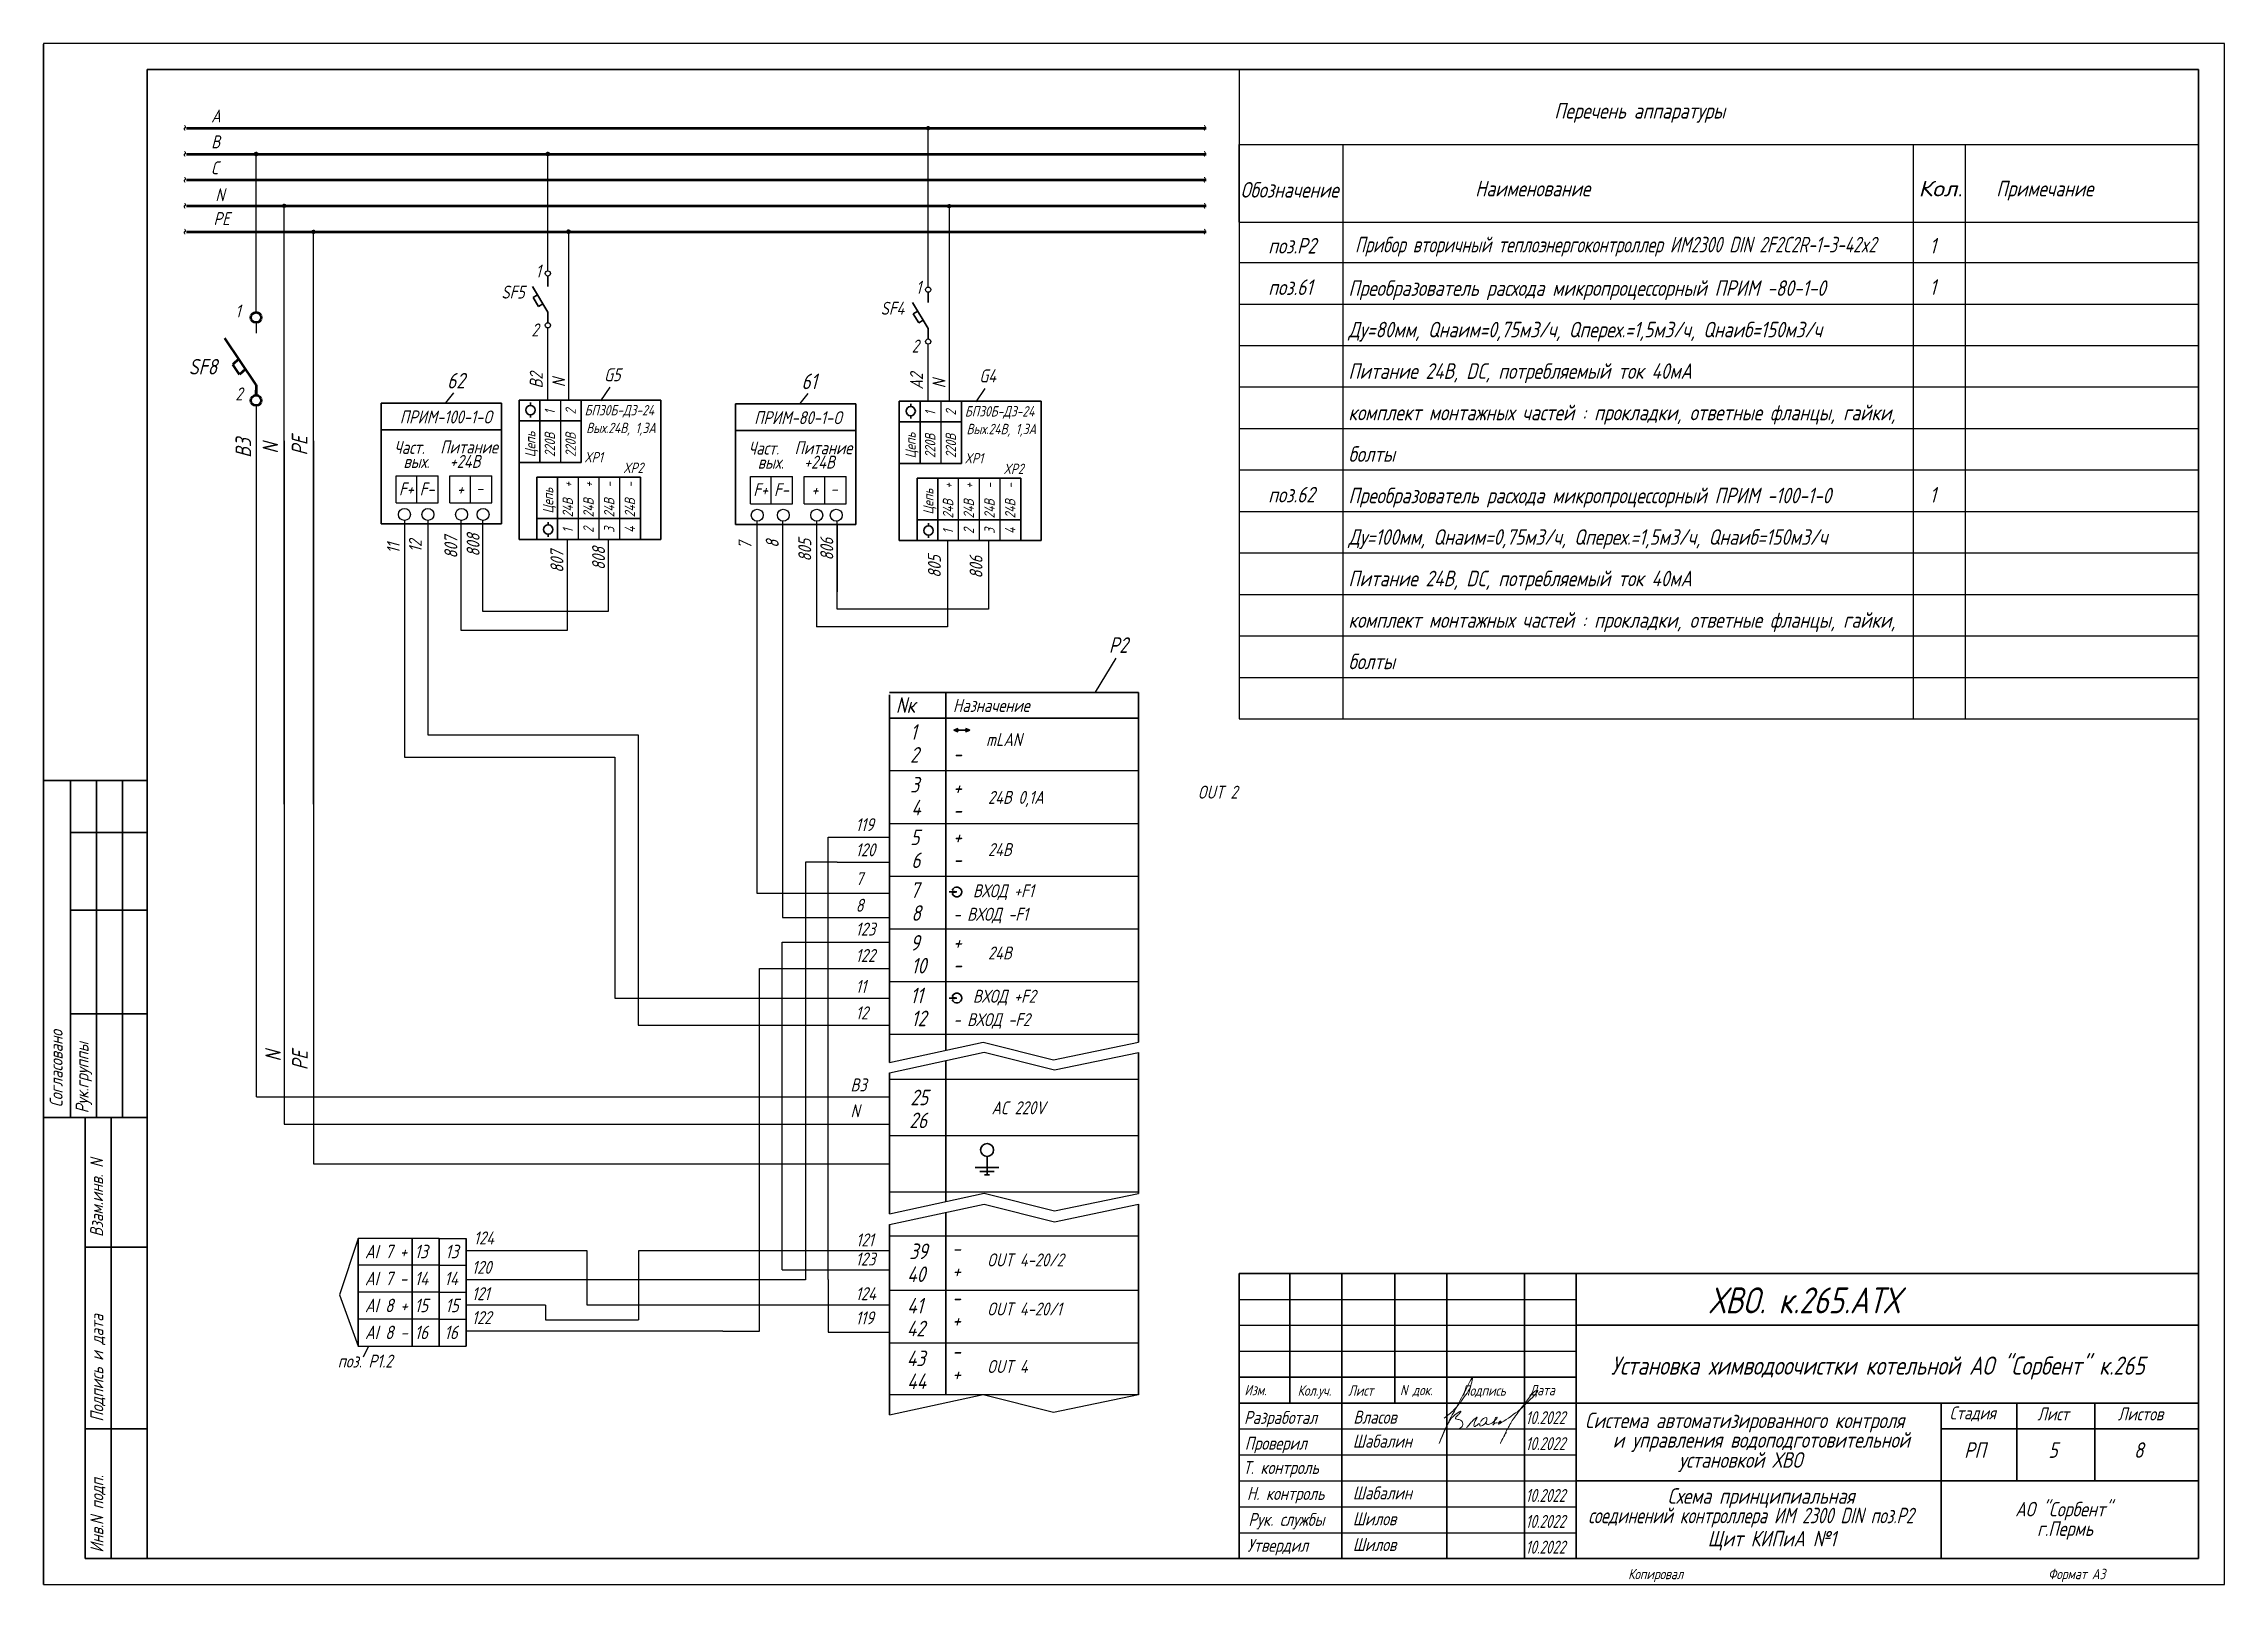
# Model space of a CAD drawing. Header units: millimetres. Extents: x 1131 to 1552, y -622 to -325.
import ezdxf
from ezdxf.enums import TextEntityAlignment as Align

# ---------------------------------------------------------------- set-up
doc = ezdxf.new("R2010")
doc.units = ezdxf.units.MM
doc.layers.add('MAIN', color=7, linetype='Continuous', lineweight=50)
doc.layers.add('Текст', color=7, linetype='Continuous', lineweight=50)
doc.layers.add('АСУТП', color=7, linetype='Continuous')
doc.layers.add('проводка', color=184, linetype='Continuous')
doc.styles.add('GOST тип А', font='GOST_A.TTF', dxfattribs={"oblique": 15})
doc.styles.add('ROMANC', font='GOST_A.TTF', dxfattribs={"height": 2.5})
doc.styles.get("Standard").update_dxf_attribs({"font": 'GOST_A.TTF', "oblique": 15})
doc.styles.add('АСУТП', font='GOST_A.TTF', dxfattribs={"oblique": 15})

# ---------------------------------------------------------------- blocks, each defined once
blk = doc.blocks.new('Власов')
at = {"layer": 'проводка', "lineweight": 18}
for points in [[(-0.58, 2.47), (1.27, 4.07), (2.73, 5.82), (3.82, 7.33), (4.64, 9.02), (4.84, 10.28), (4.04, 8.93), (3.16, 7.2), (1.39, 3.86), (0.52, 2.26), (-1.55, -2.37), (-0.72, -0.35), (0.34, 1.8), (1.73, 3.31), (2.62, 3.78), (2.31, 3.3), (1.91, 2.96), (1.61, 2.44), (2.21, 2.21), (2.85, 1.83), (2.99, 1.4), (2.77, 0.75), (2.36, 0.49), (2.18, 0.43), (2.07, 0.4), (1.98, 0.4)], [(3.73, 0.66), (4.37, 1.39), (4.91, 2.01), (5.22, 2.29), (5.78, 2.66), (5.59, 2.28), (5.16, 1.05), (5.19, 0.9), (5.7, 1.1), (6.25, 1.38), (6.27, 1.2), (6.3, 1.02), (7.02, 1.21), (7.63, 2.13), (7.63, 2.52), (6.76, 2.22), (6.42, 1.7)]]:
    blk.add_spline(points, degree=3, dxfattribs=at)
for points, knots in [([(9.73, 1.6), (9.73, 1.6), (10.28, 1.61), (10.33, 1.73), (10.3, 1.95), (10.1, 1.88), (9.94, 1.44), (9.82, 1.2), (10.65, 1.75), (14.06, 4.01), (14.83, 4.98), (18.2, 8.2), (16.58, 7.61), (15.42, 5.89), (12.84, 2.54), (12.14, 1.35), (11.17, -0.37), (10.2, -2.51), (10.72, -1.41), (10.96, -1), (11.17, -0.6), (11.31, -0.38), (11.4, -0.29)], [5.202172, 5.202172, 5.202172, 5.202172, 5.207482, 5.981017, 6.074049, 6.477149, 7.534813, 8.416864, 10.873297, 16.080912, 19.105162, 21.731982, 23.469351, 25.755203, 29.311429, 34.513333, 38.416271, 38.862024, 39.053994, 43.961574, 49.897464, 51.239132, 51.239132, 51.239132, 51.239132]), ([(7.53, 1.66), (7.5, 1.54), (7.54, 1.28), (8.01, 1.24), (8.83, 1.57), (9.1, 2.08), (9.9, 2.69), (9.43, 2.64), (9.3, 2.52), (9.14, 2.21), (9.04, 1.25), (8.71, 1.13), (8.92, 1.39), (9.3, 1.54), (9.6, 1.6)], [0, 0, 0, 0, 0.614094, 1.118723, 1.807789, 3.045572, 4.744461, 5.191863, 5.576495, 6.389957, 8.441618, 9.345517, 10.182193, 10.758393, 10.758393, 10.758393, 10.758393])]:
    blk.add_open_spline(points, degree=3, knots=knots, dxfattribs=at)

msp = doc.modelspace()

# ---------------------------------------------------------------- linework, layer by layer
at = {"color": 7}
for p, q in [((1551.9, -324.74), (1131.28, -324.74)), ((1131.28, -324.74), (1131.28, -621.87)), ((1551.9, -621.87), (1551.9, -324.74)), ((1131.28, -621.87), (1551.9, -621.87))]:
    msp.add_line(p, q, dxfattribs=at)
at = {"color": 0}
msp.add_line((1131.28, -621.87), (1131.28, -324.87), dxfattribs=at)
at = {"color": 250}
msp.add_line((1131.28, -621.87), (1131.28, -325.05), dxfattribs=at)
for p, q in [((1131.28, -621.87), (1131.28, -325.11)), ((1177.7, -471.4), (1177.7, -356)), ((1183.32, -471.4), (1183.32, -361.04)), ((1172.32, -471.4), (1172.32, -394.55)), ((1208.87, -394), (1210.38, -392.07)), ((1277.21, -394.14), (1278.72, -392.21)), ((1199.28, -413.33), (1199.28, -408.07)), ((1199.28, -408.07), (1207.38, -408.07)), ((1209.63, -413.33), (1209.63, -408.07)), ((1209.63, -408.07), (1217.73, -408.07)), ((1267.63, -413.47), (1267.63, -408.21)), ((1267.63, -408.21), (1275.72, -408.21)), ((1277.98, -413.47), (1277.98, -408.21)), ((1277.98, -408.21), (1286.07, -408.21)), ((1200.88, -416.66), (1200.88, -453.74)), ((1205.38, -416.67), (1205.38, -453.74)), ((1211.8, -437.91), (1211.8, -416.69)), ((1216, -434.25), (1216, -416.69)), ((1232.29, -420.32), (1232.29, -437.91)), ((1240.18, -420.34), (1240.18, -434.25)), ((1284.34, -433.82), (1284.34, -416.82)), ((1305.65, -420.53), (1305.65, -428.83)), ((1313.53, -420.55), (1313.53, -429.21)), ((1305.65, -428.83), (1305.65, -437.23)), ((1313.53, -429.21), (1313.53, -433.82)), ((1240.18, -434.25), (1216, -434.25)), ((1305.65, -437.23), (1280.34, -437.23)), ((1313.53, -433.82), (1284.34, -433.82)), ((1232.29, -437.91), (1211.8, -437.91)), ((1200.88, -453.74), (1200.88, -462.34)), ((1205.38, -453.74), (1205.38, -458.05)), ((1205.38, -458.05), (1245.98, -458.05)), ((1245.98, -458.05), (1245.98, -514.05)), ((1342.43, -454.85), (1294.45, -454.85)), ((1200.88, -462.34), (1241.48, -462.34)), ((1241.48, -462.34), (1241.48, -508.8)), ((1342.43, -465.01), (1294.45, -465.01)), ((1342.43, -475.18), (1294.45, -475.18)), ((1282.59, -477.75), (1294.45, -477.75)), ((1282.59, -524.68), (1282.59, -477.75)), ((1284.34, -482.6), (1278.22, -482.6)), ((1278.22, -482.6), (1278.22, -563.17)), ((1284.34, -482.6), (1294.45, -482.6)), ((1342.43, -485.34), (1294.45, -485.34)), ((1268.82, -488.54), (1294.47, -488.54)), ((1273.82, -493.29), (1294.47, -493.29)), ((1342.43, -495.51), (1294.45, -495.51)), ((1273.75, -498.04), (1294.45, -498.04)), ((1273.75, -561.21), (1273.75, -498.04)), ((1269.34, -503.11), (1294.45, -503.11)), ((1269.34, -573.04), (1269.34, -503.11)), ((1241.48, -508.8), (1294.47, -508.8)), ((1342.43, -505.67), (1294.45, -505.67)), ((1245.98, -514.05), (1294.47, -514.05)), ((1342.43, -515.84), (1294.45, -515.84)), ((1294.45, -521.22), (1312.52, -517.32)), ((1312.52, -517.32), (1326.09, -520.73)), ((1326.09, -520.73), (1342.43, -517.3)), ((1294.45, -523.19), (1312.71, -519.25)), ((1312.71, -519.25), (1326.28, -522.65)), ((1326.28, -522.65), (1342.43, -519.27)), ((1282.59, -563.07), (1282.59, -524.68)), ((1342.43, -524.53), (1294.45, -524.53)), ((1172.32, -527.85), (1294.45, -527.85)), ((1177.68, -533.1), (1294.47, -533.1)), ((1342.43, -535.38), (1294.45, -535.38)), ((1183.33, -540.79), (1294.45, -540.79)), ((1342.43, -546.23), (1294.45, -546.23)), ((1294.45, -550.39), (1312.71, -546.45)), ((1312.71, -546.45), (1326.28, -549.85)), ((1326.28, -549.85), (1342.43, -546.47)), ((1294.45, -552.47), (1312.71, -548.53)), ((1312.71, -548.53), (1326.28, -551.93)), ((1326.28, -551.93), (1342.43, -548.55)), ((1191.97, -555.14), (1188.37, -566.04)), ((1342.43, -554.71), (1294.47, -554.71)), ((1236.11, -557.54), (1212.87, -557.54)), ((1236.11, -568.04), (1236.11, -557.54)), ((1236.11, -568.04), (1236.11, -557.54)), ((1259.5, -557.54), (1246.05, -557.54)), ((1246.05, -557.54), (1246.05, -570.85)), ((1294.45, -557.54), (1259.5, -557.54)), ((1278.22, -563.17), (1212.77, -563.17)), ((1273.75, -561.21), (1294.45, -561.21)), ((1282.59, -563.07), (1282.59, -573.21)), ((1188.37, -566.04), (1191.97, -575.94)), ((1342.43, -565.17), (1294.47, -565.17)), ((1228.08, -568.04), (1212.87, -568.04)), ((1228.08, -568.04), (1228.08, -570.85)), ((1228.08, -570.85), (1246.05, -570.85)), ((1259.5, -568.04), (1236.11, -568.04)), ((1294.45, -568.04), (1259.5, -568.04)), ((1193.94, -575.94), (1192.93, -578.03)), ((1262.27, -573.04), (1212.87, -573.04)), ((1262.27, -573.04), (1269.34, -573.04)), ((1282.59, -573.21), (1294.45, -573.21)), ((1342.43, -575.36), (1294.47, -575.36)), ((1294.45, -589.17), (1312.52, -585.27)), ((1342.41, -585.31), (1294.45, -585.31)), ((1312.52, -585.27), (1326.09, -588.68)), ((1326.09, -588.68), (1342.43, -585.25))]:
    msp.add_line(p, q)
at = {"color": 7, "lineweight": 30}
for p, q in [((1151.28, -616.87), (1151.28, -329.74)), ((1151.28, -329.74), (1546.9, -329.74)), ((1546.9, -329.74), (1546.9, -616.87)), ((1546.9, -616.87), (1151.28, -616.87))]:
    msp.add_line(p, q, dxfattribs=at)
at = {"linetype": 'Continuous'}
for p, q in [((1361.9, -329.74), (1361.9, -359.2)), ((1301.9, -371.69), (1301.9, -341.18)), ((1361.9, -344.2), (1546.9, -344.2)), ((1361.9, -359.2), (1361.9, -344.2)), ((1381.9, -344.2), (1381.9, -454.96)), ((1491.9, -344.2), (1491.9, -454.96)), ((1501.9, -344.2), (1501.9, -454.96)), ((1228.55, -368.56), (1228.55, -346.04)), ((1305.93, -356.18), (1305.93, -393.83)), ((1232.55, -360.63), (1232.55, -393.62)), ((1361.9, -359.2), (1546.9, -359.2)), ((1361.9, -359.2), (1361.9, -454.96)), ((1361.9, -366.96), (1546.9, -366.96)), ((1361.9, -374.96), (1546.9, -374.96)), ((1228.55, -393.62), (1228.55, -379.56)), ((1301.9, -393.83), (1301.9, -382.69)), ((1361.9, -382.96), (1546.9, -382.96)), ((1361.9, -390.96), (1546.9, -390.96)), ((1361.9, -398.96), (1546.9, -398.96)), ((1172.32, -527.85), (1172.32, -401.34)), ((1177.7, -401.34), (1177.68, -533.1)), ((1183.32, -401.34), (1183.33, -540.79)), ((1361.9, -406.96), (1546.9, -406.96)), ((1361.9, -414.96), (1546.9, -414.96)), ((1361.9, -422.96), (1546.9, -422.96)), ((1361.9, -430.96), (1546.9, -430.96)), ((1361.9, -438.96), (1546.9, -438.96)), ((1361.9, -446.96), (1546.9, -446.96)), ((1361.9, -454.96), (1546.9, -454.96)), ((1172.32, -492), (1172.32, -471.4)), ((1177.7, -471.4), (1177.7, -492)), ((1183.32, -471.4), (1183.32, -492))]:
    msp.add_line(p, q, dxfattribs=at)
at = {"lineweight": 30}
for p, q in [((1228.55, -371.56), (1228.55, -369.56)), ((1228.55, -376.56), (1225.55, -371.56)), ((1226.54, -373.21), (1225.68, -373.72)), ((1225.68, -373.72), (1226.71, -375.44)), ((1301.9, -374.69), (1301.9, -372.69)), ((1226.71, -375.44), (1227.57, -374.92)), ((1228.55, -378.56), (1228.55, -376.56)), ((1301.9, -379.69), (1298.9, -374.69)), ((1299.89, -376.33), (1299.03, -376.85)), ((1299.03, -376.85), (1300.06, -378.56)), ((1300.06, -378.56), (1300.92, -378.05)), ((1301.9, -381.69), (1301.9, -379.69)), ((1225.17, -393.98), (1225.17, -394.51)), ((1298.52, -394.19), (1298.52, -394.72)), ((1225.17, -396.31), (1225.17, -396.84)), ((1298.52, -396.52), (1298.52, -397.04)), ((1228.61, -417.54), (1228.61, -417.01)), ((1228.61, -419.86), (1228.61, -419.34)), ((1301.96, -417.74), (1301.96, -417.22)), ((1301.96, -420.07), (1301.96, -419.54)), ((1294.45, -521.22), (1294.45, -450.35)), ((1306.85, -457.12), (1307.67, -456.8)), ((1306.85, -457.12), (1309.51, -457.12)), ((1306.85, -457.12), (1307.67, -457.44)), ((1309.9, -457.12), (1307.25, -457.12)), ((1309.9, -457.12), (1309.08, -456.8)), ((1309.9, -457.12), (1309.08, -457.44)), ((1305.96, -488.33), (1307.42, -488.33)), ((1307.42, -488.33), (1306.61, -488.17)), ((1306.61, -488.17), (1306.61, -488.49)), ((1307.42, -488.33), (1306.61, -488.49)), ((1305.96, -508.81), (1307.42, -508.81)), ((1307.42, -508.81), (1306.61, -508.64)), ((1306.61, -508.64), (1306.61, -508.97)), ((1307.42, -508.81), (1306.61, -508.97)), ((1294.45, -540.15), (1294.45, -523.19)), ((1294.45, -550.39), (1294.45, -538.69)), ((1313.26, -541.49), (1310.97, -541.49)), ((1313.26, -542.23), (1311.86, -542.23)), ((1313.26, -539.35), (1313.26, -541.49)), ((1313.26, -541.49), (1313.26, -542.92)), ((1313.26, -541.49), (1315.54, -541.49)), ((1313.26, -542.23), (1314.65, -542.23)), ((1313.26, -542.92), (1312.76, -542.92)), ((1313.26, -542.92), (1313.71, -542.92)), ((1294.45, -589.17), (1294.45, -552.47))]:
    msp.add_line(p, q, dxfattribs=at)
at = {"linetype": 'Continuous', "lineweight": 30}
for p, q in [((1222.98, -393.51), (1222.98, -420.34)), ((1250.33, -393.51), (1222.98, -393.51)), ((1250.33, -420.34), (1250.33, -393.51)), ((1296.33, -393.71), (1296.33, -420.55)), ((1323.68, -393.71), (1296.33, -393.71)), ((1323.68, -420.55), (1323.68, -393.71)), ((1222.98, -420.34), (1250.33, -420.34)), ((1296.33, -420.55), (1323.68, -420.55))]:
    msp.add_line(p, q, dxfattribs=at)
at = {"lineweight": 30, "ltscale": 0.5}
for p, q in [((1222.98, -393.51), (1222.98, -405.51)), ((1226.98, -393.51), (1226.98, -405.51)), ((1234.98, -393.51), (1234.98, -405.51)), ((1296.33, -393.71), (1296.33, -405.71)), ((1300.33, -393.71), (1300.33, -405.71)), ((1308.33, -393.71), (1308.33, -405.71)), ((1222.98, -397.51), (1234.98, -397.51)), ((1296.33, -397.71), (1308.33, -397.71)), ((1222.98, -405.51), (1234.98, -405.51)), ((1296.33, -405.71), (1308.33, -405.71)), ((1226.42, -420.34), (1226.42, -408.34)), ((1226.42, -408.34), (1246.42, -408.34)), ((1230.42, -420.34), (1230.42, -408.34)), ((1246.42, -420.34), (1246.42, -408.34)), ((1299.77, -420.55), (1299.77, -408.55)), ((1299.77, -408.55), (1319.77, -408.55)), ((1303.77, -420.55), (1303.77, -408.55)), ((1319.77, -420.55), (1319.77, -408.55)), ((1226.42, -416.34), (1246.42, -416.34)), ((1299.77, -416.55), (1319.77, -416.55)), ((1294.45, -449.85), (1342.43, -449.85)), ((1305.33, -449.85), (1305.33, -518.87)), ((1342.43, -449.85), (1342.43, -517.3)), ((1294.45, -454.85), (1342.43, -454.85)), ((1305.33, -520.84), (1305.33, -540.74)), ((1342.43, -519.27), (1342.43, -539.16)), ((1342.43, -538.2), (1342.43, -546.47)), ((1305.33, -539.78), (1305.33, -548.04)), ((1305.33, -550.12), (1305.33, -585.31)), ((1342.43, -548.55), (1342.43, -585.31))]:
    msp.add_line(p, q, dxfattribs=at)
at = {"ltscale": 0.5}
for p, q in [((1230.98, -393.51), (1230.98, -405.51)), ((1304.33, -393.71), (1304.33, -405.71)), ((1234.42, -420.34), (1234.42, -408.34)), ((1242.42, -420.34), (1242.42, -408.34)), ((1307.77, -420.55), (1307.77, -408.55)), ((1315.77, -420.55), (1315.77, -408.55))]:
    msp.add_line(p, q, dxfattribs=at)
at = {"lineweight": -3, "ltscale": 0.5}
for p, q in [((1238.42, -420.34), (1238.42, -408.34)), ((1311.77, -420.55), (1311.77, -408.55))]:
    msp.add_line(p, q, dxfattribs=at)
at = {"color": 7, "linetype": 'Continuous'}
msp.add_line((1338.08, -443.24), (1334.08, -449.81), dxfattribs=at)
at = {"color": 0, "linetype": 'ByBlock', "lineweight": 30}
for p, q in [((1361.9, -561.9), (1361.9, -616.85)), ((1497.28, -616.85), (1497.28, -586.9)), ((1511.9, -601.9), (1511.9, -586.9)), ((1526.9, -601.9), (1526.9, -586.9)), ((1497.28, -591.9), (1546.9, -591.9))]:
    msp.add_line(p, q, dxfattribs=at)
at = {"color": 0, "linetype": 'Continuous', "lineweight": 30}
for p, q in [((1361.9, -561.9), (1546.9, -561.9)), ((1371.65, -561.9), (1371.65, -586.9)), ((1381.65, -561.9), (1381.65, -616.9)), ((1391.9, -561.9), (1391.9, -586.9)), ((1401.9, -561.9), (1401.9, -616.9)), ((1416.9, -561.9), (1416.9, -616.9)), ((1426.9, -561.9), (1426.9, -616.9)), ((1426.9, -571.9), (1546.9, -571.9)), ((1361.9, -581.9), (1426.9, -581.9)), ((1361.9, -586.9), (1546.9, -586.9)), ((1426.9, -601.9), (1546.9, -601.9))]:
    msp.add_line(p, q, dxfattribs=at)
at = {"color": 0, "linetype": 'Continuous'}
for p, q in [((1361.9, -566.9), (1426.9, -566.9)), ((1361.9, -571.9), (1426.9, -571.9)), ((1361.9, -576.9), (1426.9, -576.9)), ((1361.9, -591.9), (1426.9, -591.9)), ((1361.9, -596.9), (1426.9, -596.9)), ((1361.9, -596.9), (1426.9, -596.9)), ((1361.9, -601.9), (1426.9, -601.9)), ((1361.9, -606.9), (1426.9, -606.9)), ((1361.9, -611.9), (1426.9, -611.9))]:
    msp.add_line(p, q, dxfattribs=at)
at = {"lineweight": 50, "ltscale": 0.5}
for centre in [(1301.9, -341.05), (1172.26, -346.02), (1228.55, -346.02), (1177.7, -356.02), (1305.91, -356.09), (1183.32, -361.04), (1232.55, -361.02)]:
    msp.add_circle(centre, 0.208, dxfattribs=at)
for centre, radius in [((1228.55, -369.06), 0.5), ((1301.9, -372.19), 0.5), ((1228.55, -379.06), 0.5), ((1301.9, -382.19), 0.5), ((1200.88, -415.54), 1.15), ((1205.4, -415.54), 1.15), ((1211.89, -415.54), 1.15), ((1216.04, -415.54), 1.15), ((1268.93, -415.68), 1.15), ((1273.95, -415.68), 1.15), ((1280.4, -415.68), 1.15), ((1284.17, -415.68), 1.15)]:
    msp.add_circle(centre, radius)
at = {"linetype": 'Continuous', "lineweight": 30}
for centre in [(1225.17, -395.41), (1298.52, -395.62), (1228.61, -418.44), (1301.96, -418.64)]:
    msp.add_circle(centre, 0.9, dxfattribs=at)
at = {"lineweight": 30}
msp.add_circle((1313.26, -538.1), 1.25, dxfattribs=at)
for centre in [(1307.42, -488.33), (1307.42, -508.81)]:
    msp.add_arc(centre, 0.948, 200.0596, 159.9404, dxfattribs=at)
at = {"layer": 'MAIN', "color": 7, "linetype": 'Continuous', "lineweight": 50}
for p, q in [((1158.84, -341.04), (1355.52, -341.04)), ((1158.84, -346.04), (1355.52, -346.04)), ((1158.84, -351.04), (1355.52, -351.04)), ((1158.84, -356.04), (1355.52, -356.04)), ((1158.84, -361.04), (1355.52, -361.04)), ((1172.26, -390.55), (1166.26, -381.55)), ((1168.94, -385.52), (1167.75, -386.59)), ((1169.05, -388.54), (1167.75, -386.59)), ((1170.25, -387.49), (1169.05, -388.54)), ((1172.26, -390.55), (1172.26, -392.55)), ((1172.26, -392.55), (1172.26, -391.55))]:
    msp.add_line(p, q, dxfattribs=at)
at = {"layer": 'MAIN', "color": 7, "linetype": 'Continuous', "lineweight": -3}
for p, q in [((1172.26, -345.62), (1172.26, -345.62)), ((1172.26, -360.26), (1172.26, -346.04)), ((1172.26, -355.26), (1172.26, -346.04)), ((1172.26, -376.55), (1172.26, -351.04)), ((1172.26, -373.55), (1172.26, -352.62)), ((1177.7, -355.62), (1177.7, -355.62)), ((1183.32, -360.63), (1183.32, -360.63)), ((1172.26, -378.55), (1172.26, -380.55)), ((1240.49, -391.02), (1238.7, -393.63)), ((1312.85, -391.23), (1311.06, -393.84))]:
    msp.add_line(p, q, dxfattribs=at)
at = {"layer": 'MAIN', "color": 7, "linetype": 'Continuous', "lineweight": 30}
for p, q in [((1131.28, -466.86), (1151.28, -466.86)), ((1136.48, -466.86), (1136.48, -531.86)), ((1141.48, -466.86), (1141.48, -531.86)), ((1146.48, -466.86), (1146.48, -531.86)), ((1136.48, -476.86), (1151.28, -476.86)), ((1136.48, -491.86), (1151.28, -491.86)), ((1136.48, -511.86), (1151.28, -511.86)), ((1131.28, -531.86), (1151.28, -531.86)), ((1139.28, -531.87), (1139.28, -556.87)), ((1144.28, -531.87), (1144.28, -616.87)), ((1139.28, -616.87), (1139.28, -556.87)), ((1139.28, -556.87), (1151.28, -556.87)), ((1139.28, -591.87), (1151.28, -591.87)), ((1139.28, -616.87), (1151.28, -616.87))]:
    msp.add_line(p, q, dxfattribs=at)
at = {"layer": 'MAIN', "color": 7, "linetype": 'Continuous', "lineweight": 50}
for centre in [(1172.26, -377.55), (1172.26, -393.55)]:
    msp.add_circle(centre, 1, dxfattribs=at)
at = {"layer": 'АСУТП', "color": 7, "linetype": 'Continuous', "lineweight": 30}
for p, q in [((1196.36, -417.33), (1196.36, -394.08)), ((1196.36, -394.08), (1219.61, -394.08)), ((1219.61, -417.33), (1219.61, -394.08)), ((1264.71, -417.47), (1264.71, -394.22)), ((1264.71, -394.22), (1287.95, -394.22)), ((1287.95, -417.47), (1287.95, -394.22)), ((1196.36, -399.21), (1219.61, -399.21)), ((1264.71, -399.35), (1287.95, -399.35)), ((1196.36, -417.33), (1219.61, -417.33)), ((1264.71, -417.47), (1287.95, -417.47))]:
    msp.add_line(p, q, dxfattribs=at)
at = {"layer": 'АСУТП', "color": 7, "linetype": 'Continuous'}
for p, q in [((1203.28, -413.33), (1203.28, -408.07)), ((1207.38, -413.33), (1207.38, -408.07)), ((1213.63, -413.33), (1213.63, -408.07)), ((1217.73, -413.33), (1217.73, -408.07)), ((1271.63, -413.47), (1271.63, -408.21)), ((1275.72, -413.47), (1275.72, -408.21)), ((1281.98, -413.47), (1281.98, -408.21)), ((1286.07, -413.47), (1286.07, -408.21)), ((1199.28, -413.33), (1203.28, -413.33)), ((1203.28, -413.33), (1207.38, -413.33)), ((1209.63, -413.33), (1213.63, -413.33)), ((1213.63, -413.33), (1217.73, -413.33)), ((1267.63, -413.47), (1271.63, -413.47)), ((1271.63, -413.47), (1275.72, -413.47)), ((1277.98, -413.47), (1281.98, -413.47)), ((1281.98, -413.47), (1286.07, -413.47)), ((1268.82, -416.83), (1268.82, -488.54)), ((1273.82, -416.83), (1273.82, -493.29)), ((1280.34, -416.84), (1280.34, -437.23)), ((1284.34, -417.47), (1284.34, -430.47))]:
    msp.add_line(p, q, dxfattribs=at)
at = {"layer": 'АСУТП', "lineweight": 30, "ltscale": 0.5}
for p, q in [((1191.97, -555.14), (1191.97, -575.94)), ((1202.37, -555.14), (1202.37, -575.94)), ((1212.77, -555.14), (1212.77, -575.94))]:
    msp.add_line(p, q, dxfattribs=at)
at = {"layer": 'АСУТП', "ltscale": 0.5}
for p, q in [((1207.57, -555.14), (1191.97, -555.14)), ((1207.57, -555.14), (1212.77, -555.14)), ((1207.57, -560.34), (1191.97, -560.34)), ((1207.57, -560.34), (1212.77, -560.34)), ((1207.57, -565.54), (1191.97, -565.54)), ((1207.57, -565.54), (1212.77, -565.54)), ((1207.57, -570.74), (1191.97, -570.74)), ((1207.57, -570.74), (1212.77, -570.74))]:
    msp.add_line(p, q, dxfattribs=at)
at = {"layer": 'АСУТП', "lineweight": 30}
msp.add_line((1207.57, -575.94), (1207.57, -555.14), dxfattribs=at)
at = {"layer": 'АСУТП', "color": 7, "ltscale": 0.5}
msp.add_line((1191.97, -575.94), (1212.77, -575.94), dxfattribs=at)

# ---------------------------------------------------------------- block references
at = {"color": 0, "lineweight": 15}
msp.add_blockref('Власов', (1402.01, -592.3, -10), dxfattribs=at)

# ---------------------------------------------------------------- texts
at = {"linetype": 'Continuous', "oblique": 15}
for s, height, style, p in [('Перечень аппаратуры', 3, 'GOST тип А', (1422.65, -339.2)), ('А', 2.5, 'GOST тип А', (1163.6, -339.94)), ('В', 2.5, 'GOST тип А', (1163.6, -344.94)), ('С', 2.5, 'GOST тип А', (1163.6, -349.94)), ('N', 2.5, 'GOST тип А', (1164.4, -355.15)), ('Обозначение', 3, 'GOST тип А', (1362.15, -354.44)), ('Наименование', 3, 'GOST тип А', (1407.4, -354.2)), ('Примечание', 3, 'GOST тип А', (1507.9, -354.2)), ('РЕ', 2.5, 'GOST тип А', (1164.04, -359.74)), ('62', 3, 'GOST тип А', (1209.1, -391.24)), ('61', 3, 'GOST тип А', (1277.45, -391.38)), ('F+', 2.5, 'GOST тип А', (1199.82, -411.88)), ('F-', 2.5, 'GOST тип А', (1203.82, -411.88)), ('+', 2.5, 'GOST тип А', (1210.96, -411.88)), ('_', 2.5, 'GOST тип А', (1214.96, -410.6)), ('F+', 2.5, 'GOST тип А', (1268.16, -412.02)), ('F-', 2.5, 'GOST тип А', (1272.16, -412.02)), ('+', 2.5, 'GOST тип А', (1279.31, -412.02)), ('_', 2.5, 'GOST тип А', (1283.31, -410.74)), ('Nк', 3, 'GOST тип А', (1295.66, -453.8)), ('1', 3, 'GOST тип А', (1298.44, -458.98)), ('3', 3, 'GOST тип А', (1298.44, -469.15)), ('119', 2.5, 'ROMANC', (1287.9, -476.61)), ('120', 2.5, 'ROMANC', (1287.9, -481.47)), ('5', 3, 'GOST тип А', (1298.44, -479.31)), ('7', 2.5, 'ROMANC', (1287.9, -487.03)), ('7', 3, 'GOST тип А', (1298.44, -489.48)), ('8', 2.5, 'ROMANC', (1287.9, -492.16)), ('123', 2.5, 'ROMANC', (1287.9, -496.75)), ('122', 2.5, 'ROMANC', (1287.9, -501.84)), ('9', 3, 'GOST тип А', (1298.44, -499.64)), ('11', 2.5, 'ROMANC', (1287.91, -507.82)), ('11', 3, 'GOST тип А', (1298.44, -509.81)), ('12', 2.5, 'ROMANC', (1287.91, -512.91)), ('В3', 2.5, 'ROMANC', (1286.91, -526.8)), ('N', 2.5, 'ROMANC', (1286.91, -531.8)), ('25', 3, 'GOST тип А', (1298.46, -529.47)), ('124', 2.5, 'ROMANC', (1214.25, -556.31)), ('121', 2.5, 'ROMANC', (1287.98, -556.69)), ('123', 2.5, 'ROMANC', (1287.9, -560.38)), ('39', 3, 'GOST тип А', (1298.26, -559.14)), ('120', 2.5, 'ROMANC', (1213.88, -561.98)), ('41', 3, 'GOST тип А', (1297.85, -569.61)), ('122', 2.5, 'ROMANC', (1213.88, -571.67)), ('119', 2.5, 'ROMANC', (1287.9, -571.73)), (' поз. Р1.2', 2.5, 'GOST тип А', (1186.72, -580.06)), ('43', 3, 'GOST тип А', (1297.78, -579.78)), ('Щит КИПиА №1', 3, 'GOST тип А', (1452.24, -614.54))]:
    msp.add_text(s, height=height, dxfattribs=dict(at, style=style)).set_placement(p)
at = {"linetype": 'Continuous', "style": 'GOST тип А', "oblique": 15, "width": 1.441394}
msp.add_text('Кол.', height=3, dxfattribs=at).set_placement((1492.9, -354.2), (1501.4, -354.2), align=Align.FIT)
at = {"color": 7, "linetype": 'Continuous', "oblique": 15}
for s, height, p in [('В2', 2.5, (1227.55, -391.24)), ('N', 2.5, (1231.87, -391)), ('А2', 2.5, (1300.9, -391.45)), ('N', 2.5, (1305.22, -391.21)), ('N', 3, (1177.05, -521.04)), ('РЕ', 3, (1182.22, -522.72))]:
    msp.add_text(s, height=height, rotation=90, dxfattribs=at).set_placement(p)
at = {"linetype": 'Continuous', "oblique": 15}
for s, p in [('1', (1229.93, -396.25)), ('2', (1233.93, -396.25)), ('1', (1303.28, -396.45)), ('2', (1307.28, -396.45)), ('Цепь', (1226.14, -404.51)), ('220В', (1229.93, -404.45)), ('220В', (1233.93, -404.45)), ('Цепь', (1299.49, -404.72)), ('220В', (1303.28, -404.66)), ('220В', (1307.28, -404.66)), ('Цепь', (1229.57, -415.35)), ('24В  +', (1233.37, -416.09)), ('24В  +', (1237.37, -416.09)), ('24В  -', (1241.37, -416.09)), ('24В  -', (1245.37, -416.09)), ('Цепь', (1302.92, -415.55)), ('24В  +', (1306.72, -416.3)), ('24В  +', (1310.72, -416.3)), ('24В  -', (1314.72, -416.3)), ('24В  -', (1318.72, -416.3)), ('1', (1233.37, -419.08)), ('2', (1237.37, -419.08)), ('3', (1241.37, -419.08)), ('4', (1245.37, -419.08)), ('1', (1306.72, -419.29)), ('2', (1310.72, -419.29)), ('3', (1314.72, -419.29)), ('4', (1318.72, -419.29))]:
    msp.add_text(s, height=2, rotation=90, dxfattribs=at).set_placement(p)
at = {"color": 7, "linetype": 'Continuous', "oblique": 15}
for s, height, p in [('БП30Б-Д3-24', 2, (1235.62, -396.44)), ('БП30Б-Д3-24', 2, (1308.97, -396.65)), ('XP1', 2, (1235.55, -405.51)), ('XP1', 2, (1308.9, -405.71)), ('XP2', 2, (1243.06, -407.55)), ('XP2', 2, (1316.41, -407.75)), ('ХВО. к.265.АТХ', 5, (1452.52, -569.6)), ('Установка химводоочистки котельной АО "Сорбент" к.265', 3.5, (1433.6, -581.43)), ('Система автоматизированного контроля', 3, (1428.59, -591.74)), ('и управления водоподготовительной', 3, (1433.93, -595.51)), ('установкой ХВО', 3, (1446.68, -599.38))]:
    msp.add_text(s, height=height, dxfattribs=at).set_placement(p)
at = {"linetype": 'Continuous', "style": 'GOST тип А', "oblique": 15}
for s, p in [('B3', (1171.3, -404.62)), ('N', (1176.51, -403.82)), ('РЕ', (1182.15, -404.18))]:
    msp.add_text(s, height=3, rotation=90, dxfattribs=at).set_placement(p)
at = {"linetype": 'Continuous', "oblique": 15}
for s, height, p in [('Назначение', 2.5, (1306.68, -453.63)), ('mLAN', 2.5, (1313.06, -460.2)), ('2', 3, (1298.4, -463.4)), ('-  ', 3, (1306.68, -463.21)), ('4', 3, (1298.64, -473.57)), ('+  ', 3, (1306.68, -469.71)), ('24В 0,1A ', 2.5, (1313.42, -471.35)), ('OUT 2', 2.5, (1353.85, -470.34)), ('- ', 3, (1306.68, -474.08)), ('+  ', 3, (1306.68, -479.21)), ('24В  ', 2.5, (1313.42, -481.42)), ('6', 3, (1298.64, -483.73)), ('- ', 3, (1306.68, -483.58)), ('   ВХОД +F1', 2.5, (1306.68, -489.37)), ('8', 3, (1298.64, -493.9)), ('- ВХОД -F1', 2.5, (1306.75, -493.89)), ('+  ', 3, (1306.68, -499.54)), ('24В ', 2.5, (1313.42, -501.36)), ('10', 3, (1298.64, -504.06)), ('- ', 3, (1306.68, -503.91)), ('   ВХОД +F2', 2.5, (1306.68, -509.7)), ('12', 3, (1298.64, -514.23)), ('- ВХОД -F2', 2.5, (1306.75, -514.22)), ('АС 220V', 2.5, (1314.12, -531.21)), ('26', 3, (1298.26, -533.89)), ('- ', 3, (1306.49, -558.56)), ('OUT 4-20/2', 2.5, (1313.23, -560.55)), ('40', 3, (1297.85, -563.56)), ('+  ', 3, (1306.49, -562.89)), ('- ', 3, (1306.49, -568.11)), ('OUT 4-20/1', 2.5, (1313.23, -570.01)), ('42', 3, (1297.78, -574.03)), ('+  ', 3, (1306.49, -572.43)), ('- ', 3, (1306.49, -578.42)), ('OUT 4', 2.5, (1313.23, -581.1)), ('44', 3, (1297.85, -584.2)), ('+  ', 3, (1306.49, -582.75))]:
    msp.add_text(s, height=height, dxfattribs=at).set_placement(p)
at = {"color": 7, "linetype": 'Continuous', "oblique": 15}
for s, height, style, p in [('121', 2.5, 'ROMANC', (1213.88, -567.06)), ('124', 2.5, 'ROMANC', (1287.9, -567.06)), ('Стадия', 2.5, 'GOST тип А', (1498.9, -590.06)), ('Лист', 2.5, 'GOST тип А', (1515.84, -590.25)), ('Листов ', 2.5, 'GOST тип А', (1531.35, -590.25)), ('АО "Сорбент"', 2.8, 'GOST тип А', (1511.55, -608.76))]:
    msp.add_text(s, height=height, dxfattribs=dict(at, style=style)).set_placement(p)
at = {"color": 0, "linetype": 'Continuous', "oblique": 15}
for s, height, style, p in [('Изм.', 2, 'GOST тип А', (1362.9, -585.4)), ('N док.', 2, 'GOST тип А', (1392.9, -585.4)), ('Дата', 2, 'GOST тип А', (1417.9, -585.4)), ('Разработал', 2.5, 'GOST тип А', (1362.82, -590.93)), ('Власов', 2.5, 'GOST тип А', (1383.9, -590.88)), ('Шабалин', 2.5, 'GOST тип А', (1383.8, -595.49)), ('Проверил', 2.5, 'GOST тип А', (1362.97, -595.9)), ('Т. контроль', 2.5, 'GOST тип А', (1362.66, -600.59)), ('Н. контроль', 2.5, 'GOST тип А', (1363.38, -605.59)), ('Шабалин', 2.5, 'GOST тип А', (1383.8, -605.49)), ('Рук. службы', 2.5, 'GOST тип А', (1363.66, -610.59)), ('Шилов', 2.5, 'АСУТП', (1383.8, -610.48)), ('г.Пермь', 2.8, 'GOST тип А', (1515.79, -612.52)), ('Утвердил', 2.5, 'GOST тип А', (1363.46, -615.59)), ('Шилов', 2.5, 'GOST тип А', (1383.8, -615.45))]:
    msp.add_text(s, height=height, dxfattribs=dict(at, style=style)).set_placement(p)
at = {"color": 7, "style": 'GOST тип А', "oblique": 15}
for s, p in [('Кол.уч.', (1373.15, -585.49)), ('Лист', (1382.91, -585.49)), ('Подпись', (1404.9, -585.49)), ('Копировал', (1436.9, -620.87)), ('Формат A3', (1517.9, -620.87))]:
    msp.add_text(s, height=2, dxfattribs=at).set_placement(p)
at = {"color": 0, "linetype": 'Continuous', "style": 'АСУТП', "oblique": 15, "width": 0.9}
for p in [(1417.12, -590.97), (1417.12, -595.97), (1417.12, -605.97), (1417.12, -610.97), (1417.12, -615.94)]:
    msp.add_text('10.2022', height=2.5, dxfattribs=at).set_placement(p)
at = {"layer": 'MAIN', "color": 7, "linetype": 'Continuous', "lineweight": -3, "style": 'GOST тип А', "oblique": 15}
for s, p in [('~', (1159.84, -342.04)), ('~', (1356.52, -342.04)), ('~', (1159.84, -347.04)), ('~', (1356.52, -347.04)), ('~', (1159.84, -352.04)), ('~', (1356.52, -352.04)), ('~', (1159.84, -357.04)), ('~', (1356.52, -357.04)), ('~', (1159.84, -362.04)), ('~', (1356.52, -362.04)), ('Согласовано', (1134.95, -529.86)), ('Рук.группы', (1139.95, -531.02)), ('Взам.инв. N', (1142.76, -554.87)), ('Подпись и дата', (1142.8, -590.49)), ('Инв.N подп.', (1142.8, -615.74))]:
    msp.add_text(s, height=2.5, rotation=90, dxfattribs=at).set_placement(p)
for s, height, p in [('поз.Р2', 3, (1367.48, -365.22)), ('1', 3, (1495.06, -365.22)), ('поз.61', 3, (1367.48, -373.22)), ('1', 3, (1495.06, -373.19)), ('1', 2.5, (1168.26, -377.55)), ('SF8', 3, (1159.26, -388.55)), ('2', 2.5, (1168.26, -393.55)), ('поз.62', 3, (1367.48, -413.22)), ('1', 3, (1495.06, -413.25)), ('Схема принципиальная ', 3, (1444.51, -606.32))]:
    msp.add_text(s, height=height, dxfattribs=at).set_placement(p)
at = {"layer": 'MAIN', "color": 7, "linetype": 'Continuous', "lineweight": -3, "oblique": 15}
for s, height, p in [('1', 2.5, (1226.18, -369.85)), ('SF5', 2.5, (1219.57, -373.91)), ('1', 2.5, (1299.53, -372.98)), ('SF4', 2.5, (1292.72, -377.03)), ('2', 2.5, (1225.36, -381.2)), ('2', 2.5, (1298.71, -384.32)), ('G5', 2.5, (1239.39, -389.85)), ('G4', 2.5, (1311.75, -390.06)), ('Вых.24В, 1,3А', 2, (1235.93, -399.86)), ('Вых.24В, 1,3А', 2, (1309.28, -400.06)), ('Р2', 3, (1336.74, -442.23))]:
    msp.add_text(s, height=height, dxfattribs=at).set_placement(p)
for s, p in [('807', (1211.08, -424.03)), ('808', (1215.37, -423.66)), ('807', (1231.54, -426.79)), ('808', (1239.57, -426.25)), ('805', (1304.34, -427.77)), ('805', (1304.34, -427.77)), ('806', (1312.37, -427.89)), ('806', (1312.37, -427.89))]:
    msp.add_text(s, height=2.5, rotation=90, dxfattribs=at).set_placement(p)
at = {"layer": 'MAIN', "color": 7, "linetype": 'Continuous', "lineweight": -3, "style": 'GOST тип А', "oblique": 15, "width": 0.9}
msp.add_text('соединений контроллера ИМ 2300 DIN поз.Р2', height=3, dxfattribs=at).set_placement((1429.2, -610.09))
at = {"layer": 'АСУТП', "linetype": 'Continuous', "style": 'АСУТП', "oblique": 15, "width": 0.9}
msp.add_text('Прибор вторичный теплоэнергоконтроллер ИМ2300 DIN 2F2C2R-1-3-42x2', height=3, dxfattribs=at).set_placement((1384.23, -365))
at = {"layer": 'АСУТП', "color": 7, "linetype": 'Continuous', "lineweight": -3, "style": 'АСУТП', "oblique": 15}
for s, p in [('Преобразователь расхода микропроцессорный ПРИМ -80-1-0', (1382.95, -373.39)), ('Ду=80мм, Qнаим=0,75м3/ч, Qперех.=1,5м3/ч, Qнаиб=150м3/ч', (1382.95, -381.39)), ('Питание 24В, DC, потребляемый ток 40мА', (1382.95, -389.39)), ('комплект монтажных частей : прокладки, ответные фланцы, гайки,', (1382.95, -397.39)), ('болты', (1382.95, -405.39)), ('Преобразователь расхода микропроцессорный ПРИМ -100-1-0', (1382.95, -413.39)), ('Ду=100мм, Qнаим=0,75м3/ч, Qперех.=1,5м3/ч, Qнаиб=150м3/ч', (1382.95, -421.39)), ('Питание 24В, DC, потребляемый ток 40мА', (1382.95, -429.39)), ('комплект монтажных частей : прокладки, ответные фланцы, гайки,', (1382.95, -437.39)), ('болты', (1382.95, -445.39))]:
    msp.add_text(s, height=3, dxfattribs=at).set_placement(p)
at = {"layer": 'АСУТП', "color": 7, "linetype": 'Continuous', "style": 'АСУТП', "oblique": 15}
for s, p in [('ПРИМ-100-1-O', (1199.98, -397.99)), ('ПРИМ-80-1-O', (1268.33, -398.13)), ('Част.', (1198.88, -403.86)), ('Питание', (1207.78, -403.78)), ('Част.', (1267.23, -404)), ('Питание', (1276.12, -403.93)), ('вых.', (1200.67, -406.59)), ('+24В', (1209.58, -406.56)), ('вых.', (1269.01, -406.73)), ('+24В', (1277.92, -406.7))]:
    msp.add_text(s, height=2.5, dxfattribs=at).set_placement(p)
for s, p in [('12', (1204.23, -422.83)), ('7', (1267.82, -422.22)), ('8', (1273.07, -421.97)), ('805', (1279.34, -424.61)), ('806', (1283.59, -424.41)), ('11', (1199.98, -423.08))]:
    msp.add_text(s, height=2.5, rotation=90, dxfattribs=at).set_placement(p)
at = {"layer": 'АСУТП', "linetype": 'Continuous', "style": 'АСУТП', "oblique": 15}
for s, p in [('AI 7 +', (1193.25, -558.98)), ('13', (1202.85, -558.98)), ('13', (1208.77, -558.98)), ('AI 7 -', (1193.25, -564.18)), ('14', (1202.85, -564.18)), ('14', (1208.58, -564.18)), ('AI 8 +', (1193.25, -569.38)), ('15', (1202.85, -569.38)), ('15', (1208.77, -569.38)), ('AI 8 -', (1193.25, -574.58)), ('16', (1202.85, -574.58)), ('16', (1208.58, -574.58))]:
    msp.add_text(s, height=2.6, dxfattribs=at).set_placement(p)
at = {"layer": 'Текст', "color": 7, "lineweight": -3, "style": 'GOST тип А', "oblique": 15}
for s, p in [('РП', (1501.71, -597.47, 10)), ('5', (1517.96, -597.47, 10)), ('8', (1534.46, -597.47, 10))]:
    msp.add_text(s, height=3, dxfattribs=at).set_placement(p)

doc.saveas('drawing.dxf')
